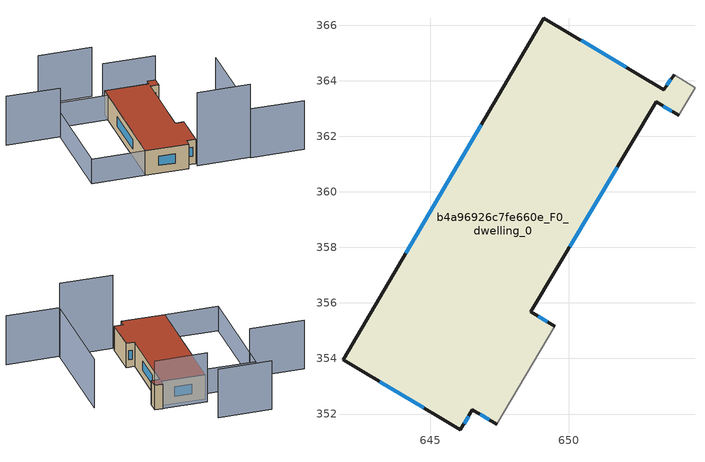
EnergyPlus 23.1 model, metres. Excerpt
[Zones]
b4a96926c7fe660e_F0_dwelling_0
 floor ground (EU_floor_Construction): 653.79,364.22 654.54,363.76 653.96,362.76 653.15,363.24 648.63,355.67 649.49,355.16 647.41,351.63 646.53,352.15 646.09,351.43 641.86,353.96 649.1,366.26 653.41,363.68 z0
 wall outside (EU_wall_Construction): 653.79,364.22 653.41,363.68 649.1,366.26 641.86,353.96 646.09,351.43 646.53,352.15 647.41,351.63 / 649.49,355.16 648.63,355.67 653.15,363.24 653.96,362.76 z0:3
 wall adiabatic (EU_wall_Construction): 653.96,362.76 654.54,363.76 653.79,364.22 / 647.41,351.63 649.49,355.16 z0:3
 window (EU_Window_Construction): 653.67,364.05 653.53,363.85 / 653.4,363.09 653.7,362.91 / 650.04,358.03 651.74,360.89 / 649.22,355.32 648.9,355.52 / 646.8,351.99 647.13,351.79 / 646.23,351.66 646.39,351.93 / 643.18,353.17 644.78,352.22 / 646.84,362.42 644.12,357.79 / 652.07,364.48 650.44,365.46 z0.93:2.07
 roof outside (EU_roof_Construction): 649.49,355.16 648.63,355.67 653.15,363.24 653.96,362.76 654.54,363.76 653.79,364.22 653.41,363.68 649.1,366.26 641.86,353.96 646.09,351.43 646.53,352.15 647.41,351.63 z3
shading: 657.58,344.98 652.35,348.06 / 652.35,348.06 658.53,358.56 / 654.54,363.76 649.41,366.78 / 651.36,370.1 646.1,373.19 / 642.23,366.61 636.94,369.72 z0:6; 648.53,365.29 641.86,353.96 / 641.86,353.96 636.61,357.05 / 636.61,357.05 643.27,368.38 / 643.27,368.38 648.53,365.29 z0:3; 652.37,348.09 647.14,351.17 z0:9
[Building]
EU S2 Campaign: North Axis=0; Terrain=City; Solar Distribution=FullExterior
[Site:Location]
Montreal-Trudeau.Intl.AP: Latitude=45.4667; Longitude=-73.75; Time Zone=-5; Elevation=36
[SizingPeriod:WeatherFileDays]
AnnualSizingPeriod: Begin Month=1; Begin Day of Month=1; End Month=12; End Day of Month=31; Day of Week for Start Day=Monday; Use Weather File Daylight Saving Period=No; Use Weather File Rain and Snow Indicators=No
[MATERIAL]
EU_InternalMass_Material: Roughness=MediumRough; Thickness=0.1; Conductivity=1; Density=1800; Specific Heat=900; Thermal Absorptance=0.9; Solar Absorptance=0.7; Visible Absorptance=0.7
[MATERIAL:NOMASS] Roughness=MediumRough; Thermal Absorptance=0.9; Solar Absorptance=0.7; Visible Absorptance=0.7
Name | Thermal Resistance
EU_wall_NoMass; EU_floor_NoMass | 1.51479
EU_roof_NoMass | 2.84114
[WINDOWMATERIAL:SIMPLEGLAZINGSYSTEM]
EU_Window_SimpleGlazing: UFactor=3.53504; Solar Heat Gain Coefficient=0.8; Visible Transmittance=0.8
[CONSTRUCTION]
EU_wall_Construction: EU_wall_NoMass
EU_roof_Construction: EU_roof_NoMass
EU_floor_Construction: EU_floor_NoMass
EU_Window_Construction: EU_Window_SimpleGlazing
EU_InternalMass_Construction: EU_InternalMass_Material
[ZONE]
b4a96926c7fe660e_F0_dwelling_0: Type=1; Multiplier=1; Ceiling Height=autocalculate; Volume=228.655; Floor Area=autocalculate; Part of Total Floor Area=Yes
[INTERNALMASS]
b4a96926c7fe660e_F0_dwelling_0_EU_InternalMass: Construction=EU_InternalMass_Construction; Zone or ZoneList=b4a96926c7fe660e_F0_dwelling_0; Surface Area=76.2183
[OTHEREQUIPMENT]
EU_Step8_InternalGain_b4a96926c7fe660e_F0_dwelling_0_f000: Fuel Type=Electricity; Zone or ZoneList or Space or SpaceList=b4a96926c7fe660e_F0_dwelling_0; Schedule=EU_Step8_GainSchedule_b4a96926c7fe660e_F0_dwelling_0_f000; Design Level Calculation Method=Watts/Area; Power per Zone Floor Area=1; Fraction Latent=0; Fraction Radiant=0; Fraction Lost=0; Carbon Dioxide Generation Rate=0; EndUse Subcategory=EU_Step8_InternalGains
[ZONEVENTILATION:DESIGNFLOWRATE]
EU_ConstantAir_b4a96926c7fe660e_F0_dwelling_0: Zone or ZoneList or Space or SpaceList=b4a96926c7fe660e_F0_dwelling_0; Schedule=EU_AlwaysOn; Design Flow Rate Calculation Method=AirChanges/Hour; Air Changes per Hour=0.775154; Ventilation Type=Natural; Fan Pressure Rise=0; Fan Total Efficiency=1; Constant Term Coefficient=1; Temperature Term Coefficient=0; Velocity Term Coefficient=0; Velocity Squared Term Coefficient=0; Minimum Indoor Temperature=-100; Maximum Indoor Temperature=100; Delta Temperature=-100; Minimum Outdoor Temperature=-100; Maximum Outdoor Temperature=100; Maximum Wind Speed=40
[HVACTEMPLATE:THERMOSTAT]
EU_HeatOnly_b4a96926c7fe660e_F0_dwelling_0: Constant Heating Setpoint=20; Constant Cooling Setpoint=50
[HVACTEMPLATE:ZONE:IDEALLOADSAIRSYSTEM]
b4a96926c7fe660e_F0_dwelling_0: Template Thermostat=EU_HeatOnly_b4a96926c7fe660e_F0_dwelling_0; System Availability Schedule=EU_AlwaysOn; Maximum Heating Supply Air Temperature=50; Minimum Cooling Supply Air Temperature=13; Maximum Heating Supply Air Humidity Ratio=0.0156; Minimum Cooling Supply Air Humidity Ratio=0.0077; Heating Limit=NoLimit; Cooling Limit=NoLimit; Heating Availability Schedule=EU_AlwaysOn; Cooling Availability Schedule=EU_CoolingOff; Dehumidification Control Type=ConstantSensibleHeatRatio; Cooling Sensible Heat Ratio=0.7; Dehumidification Setpoint=60; Humidification Control Type=None; Humidification Setpoint=30; Outdoor Air Method=None; Outdoor Air Flow Rate per Person=0.00944; Outdoor Air Flow Rate per Zone Floor Area=0; Outdoor Air Flow Rate per Zone=0; Demand Controlled Ventilation Type=None; Outdoor Air Economizer Type=NoEconomizer; Heat Recovery Type=None; Sensible Heat Recovery Effectiveness=0.7; Latent Heat Recovery Effectiveness=0.65
[SIZING:ZONE]
b4a96926c7fe660e_F0_dwelling_0: Zone Cooling Design Supply Air Temperature Input Method=SupplyAirTemperature; Zone Cooling Design Supply Air Temperature=13; Zone Heating Design Supply Air Temperature Input Method=SupplyAirTemperature; Zone Heating Design Supply Air Temperature=50; Zone Cooling Design Supply Air Humidity Ratio=0.008; Zone Heating Design Supply Air Humidity Ratio=0.008; Cooling Design Air Flow Method=DesignDay; Cooling Design Air Flow Rate=0; Cooling Minimum Air Flow per Zone Floor Area=0.000762; Cooling Minimum Air Flow=0; Cooling Minimum Air Flow Fraction=0.2; Heating Design Air Flow Method=DesignDay; Heating Design Air Flow Rate=0; Heating Maximum Air Flow per Zone Floor Area=0.002032; Heating Maximum Air Flow=0.141576; Heating Maximum Air Flow Fraction=0.3; Account for Dedicated Outdoor Air System=No; Dedicated Outdoor Air System Control Strategy=NeutralSupplyAir; Dedicated Outdoor Air Low Setpoint Temperature for Design=autosize; Dedicated Outdoor Air High Setpoint Temperature for Design=autosize; Zone Load Sizing Method=Sensible Load Only No Latent Load; Zone Latent Cooling Design Supply Air Humidity Ratio Input Method=HumidityRatioDifference; Zone Cooling Design Supply Air Humidity Ratio Difference=0.005; Zone Latent Heating Design Supply Air Humidity Ratio Input Method=HumidityRatioDifference; Zone Humidification Design Supply Air Humidity Ratio Difference=0.005
[SCHEDULE:CONSTANT]
Name | Hourly Value
EU_AlwaysOn | 1
EU_CoolingOff | 0
[SCHEDULE:FILE]
EU_Step8_GainSchedule_b4a96926c7fe660e_F0_dwelling_0_f000: File=../../schedules/b4a96926c7fe660e/b4a96926c7fe660e_F0_dwelling_0_f000_gain.csv; Column Number=1; Rows to Skip at Top=0; Number of Hours of Data=8760; Column Separator=Comma; Interpolate to Timestep=No; Minutes per Item=60; Adjust Schedule for Daylight Savings=Yes
